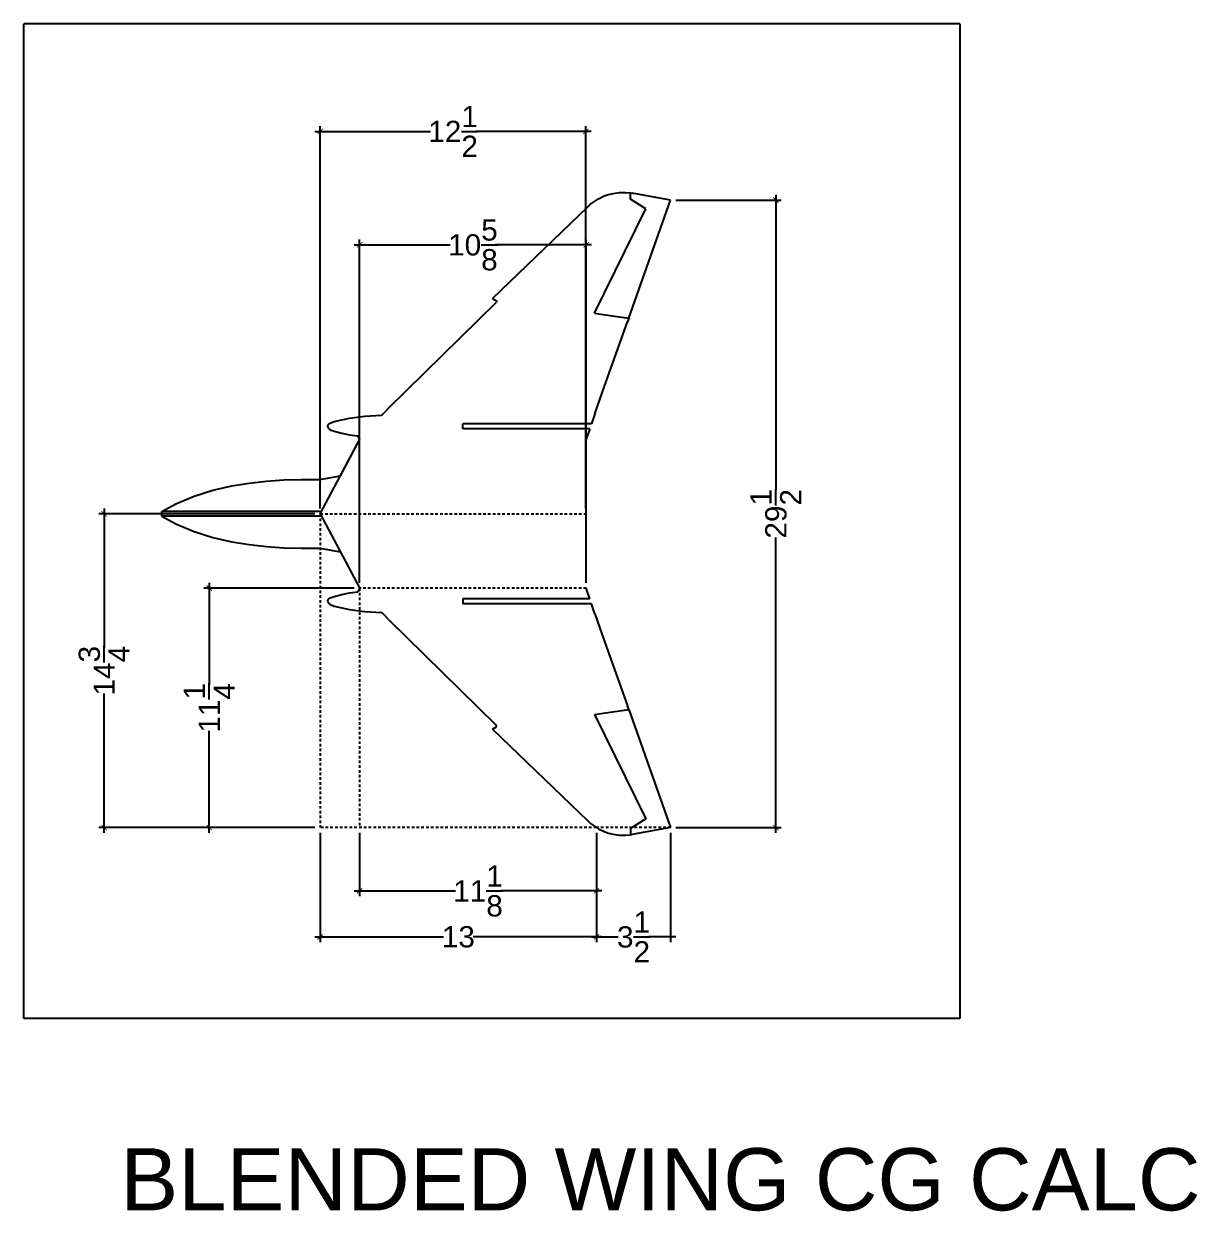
# Model space of a CAD drawing. Header units: inches. Extents: x 17 to 413, y 34 to 164.
# Drawn here: x 137.9 to 193, y 35.7 to 91.4 of the extents above; entities that cross this region are included whole.
import ezdxf

# ---------------------------------------------------------------- set-up
doc = ezdxf.new("R2010")
doc.units = ezdxf.units.IN
doc.header["$MEASUREMENT"] = 0
doc.linetypes.add('CENTERX2', pattern=[4, 2.5, -0.5, 0.5, -0.5])
doc.linetypes.add('HIDDEN2', pattern=[0.1875, 0.125, -0.0625])
for name, color, linetype in [('ALUM', 40, 'Continuous'), ('DIMS', 4, 'CENTERX2'), ('GLASS', 120, 'Continuous'), ('Layer 1', 7, 'Continuous'), ('MISC', 210, 'CENTERX2')]:
    doc.layers.add(name, color=color, linetype=linetype)
doc.styles.get("Standard").update_dxf_attribs({"font": 'arial.ttf'})
doc.dimstyles.new('Die and Component Full Scale', dxfattribs={"dimscale": 0, "dimtxt": 0.0625, "dimasz": 0.0325, "dimexe": 0.03125, "dimexo": 0.03125, "dimgap": 0.03125, "dimtad": 0, "dimtoh": 1, "dimdec": 4, "dimzin": 0, "dimdsep": 46, "dimlunit": 5, "dimtxsty": 'Standard', "dimblk": 'ARCHTICK', "dimcen": 0.09, "dimdle": 0.005, "dimadec": 0, "dimazin": 0, "dimtfac": 1, "dimtdec": 4, "dimtofl": 0, "dimtmove": 0, "dimatfit": 3, "dimfxl": 1, "dimtolj": 1, "dimtzin": 0, "dimarcsym": 0})

# ---------------------------------------------------------------- blocks, each defined once
blk = doc.blocks.new('_ArchTick')
at = {"color": 0, "linetype": 'ByBlock', "const_width": 0.15}
blk.add_lwpolyline([(-0.5, -0.5), (0.5, 0.5)], dxfattribs=at)
blk = doc.blocks.new('*D10')
at = {"layer": 'DEFPOINTS', "color": 0, "linetype": 'ByBlock', "transparency": 16777216}
for p in [(164.305, 86.376), (151.825, 68.413), (164.305, 68.413)]:
    blk.add_point(p, dxfattribs=at)
at = {"layer": 'MISC', "color": 0, "linetype": 'ByBlock', "lineweight": -2, "transparency": 16777216}
for p, q in [((151.825, 68.663), (151.825, 86.626)), ((164.305, 68.663), (164.305, 86.626)), ((151.575, 86.376), (157.002, 86.376)), ((164.555, 86.376), (159.128, 86.376))]:
    blk.add_line(p, q, dxfattribs=at)
at = {"layer": 'MISC', "color": 0, "linetype": 'ByBlock', "lineweight": -2, "transparency": 16777216, "xscale": 0.25, "yscale": 0.25, "zscale": 0.25, "rotation": 180}
blk.add_blockref('_ArchTick', (151.825, 86.376), dxfattribs=at)
at = {"layer": 'MISC', "color": 0, "linetype": 'ByBlock', "lineweight": -2, "transparency": 16777216, "xscale": 0.25, "yscale": 0.25, "zscale": 0.25}
blk.add_blockref('_ArchTick', (164.305, 86.376), dxfattribs=at)
at = {"layer": 'MISC', "color": 0, "linetype": 'ByBlock', "transparency": 16777216, "insert": (158.065, 86.376), "char_height": 1, "attachment_point": 5}
blk.add_mtext('\\A1;12{\\H1x;\\S1/2;}', dxfattribs=at)
blk = doc.blocks.new('*D11')
at = {"layer": 'DEFPOINTS', "color": 0, "linetype": 'ByBlock', "transparency": 16777216}
for p in [(153.673, 81.048), (153.673, 64.925), (164.318, 64.925)]:
    blk.add_point(p, dxfattribs=at)
at = {"layer": 'MISC', "color": 0, "linetype": 'ByBlock', "lineweight": -2, "transparency": 16777216}
for p, q in [((153.423, 81.048), (157.932, 81.048)), ((153.673, 65.175), (153.673, 81.298)), ((164.568, 81.048), (160.059, 81.048)), ((164.318, 65.175), (164.318, 81.298))]:
    blk.add_line(p, q, dxfattribs=at)
at = {"layer": 'MISC', "color": 0, "linetype": 'ByBlock', "lineweight": -2, "transparency": 16777216, "xscale": 0.25, "yscale": 0.25, "zscale": 0.25, "rotation": 180}
blk.add_blockref('_ArchTick', (153.673, 81.048), dxfattribs=at)
at = {"layer": 'MISC', "color": 0, "linetype": 'ByBlock', "lineweight": -2, "transparency": 16777216, "xscale": 0.25, "yscale": 0.25, "zscale": 0.25}
blk.add_blockref('_ArchTick', (164.318, 81.048), dxfattribs=at)
at = {"layer": 'MISC', "color": 0, "linetype": 'ByBlock', "transparency": 16777216, "insert": (158.996, 81.048), "char_height": 1, "attachment_point": 5}
blk.add_mtext('\\A1;10{\\H1x;\\S5/8;}', dxfattribs=at)
blk = doc.blocks.new('*D15')
at = {"layer": 'DEFPOINTS', "color": 0, "linetype": 'ByBlock', "transparency": 16777216}
for p in [(151.825, 68.413), (141.677, 53.675), (151.825, 53.675)]:
    blk.add_point(p, dxfattribs=at)
at = {"layer": 'MISC', "color": 0, "linetype": 'ByBlock', "lineweight": -2, "transparency": 16777216}
for p, q in [((141.677, 68.663), (141.677, 62.122)), ((151.575, 68.413), (141.427, 68.413)), ((141.677, 53.425), (141.677, 59.966)), ((151.575, 53.675), (141.427, 53.675))]:
    blk.add_line(p, q, dxfattribs=at)
at = {"layer": 'MISC', "color": 0, "linetype": 'ByBlock', "lineweight": -2, "transparency": 16777216, "xscale": 0.25, "yscale": 0.25, "zscale": 0.25}
for p, rotation in [((141.677, 68.413), 90), ((141.677, 53.675), 270)]:
    blk.add_blockref('_ArchTick', p, dxfattribs=dict(at, rotation=rotation))
at = {"layer": 'MISC', "color": 0, "linetype": 'ByBlock', "transparency": 16777216, "insert": (141.677, 61.044), "char_height": 1, "attachment_point": 5, "rotation": 90}
blk.add_mtext('\\A1;14{\\H1x;\\S3/4;}', dxfattribs=at)
blk = doc.blocks.new('*D16')
at = {"layer": 'DEFPOINTS', "color": 0, "linetype": 'ByBlock', "transparency": 16777216}
for p in [(153.673, 64.925), (146.613, 53.675), (151.825, 53.675)]:
    blk.add_point(p, dxfattribs=at)
at = {"layer": 'MISC', "color": 0, "linetype": 'ByBlock', "lineweight": -2, "transparency": 16777216}
for p, q in [((153.423, 64.925), (146.363, 64.925)), ((146.613, 65.175), (146.613, 60.378)), ((146.613, 53.425), (146.613, 58.222)), ((151.575, 53.675), (146.363, 53.675))]:
    blk.add_line(p, q, dxfattribs=at)
at = {"layer": 'MISC', "color": 0, "linetype": 'ByBlock', "lineweight": -2, "transparency": 16777216, "xscale": 0.25, "yscale": 0.25, "zscale": 0.25}
for p, rotation in [((146.613, 64.925), 90), ((146.613, 53.675), 270)]:
    blk.add_blockref('_ArchTick', p, dxfattribs=dict(at, rotation=rotation))
at = {"layer": 'MISC', "color": 0, "linetype": 'ByBlock', "transparency": 16777216, "insert": (146.613, 59.3), "char_height": 1, "attachment_point": 5, "rotation": 90}
blk.add_mtext('\\A1;11{\\H1x;\\S1/4;}', dxfattribs=at)
blk = doc.blocks.new('*D17')
at = {"layer": 'DEFPOINTS', "color": 0, "linetype": 'ByBlock', "transparency": 16777216}
for p in [(151.825, 53.675), (164.797, 53.675), (151.825, 48.538)]:
    blk.add_point(p, dxfattribs=at)
at = {"layer": 'MISC', "color": 0, "linetype": 'ByBlock', "lineweight": -2, "transparency": 16777216}
for p, q in [((151.825, 53.425), (151.825, 48.288)), ((164.797, 53.425), (164.797, 48.288)), ((151.575, 48.538), (157.611, 48.538)), ((165.047, 48.538), (159.011, 48.538))]:
    blk.add_line(p, q, dxfattribs=at)
at = {"layer": 'MISC', "color": 0, "linetype": 'ByBlock', "lineweight": -2, "transparency": 16777216, "xscale": 0.25, "yscale": 0.25, "zscale": 0.25, "rotation": 180}
blk.add_blockref('_ArchTick', (151.825, 48.538), dxfattribs=at)
at = {"layer": 'MISC', "color": 0, "linetype": 'ByBlock', "lineweight": -2, "transparency": 16777216, "xscale": 0.25, "yscale": 0.25, "zscale": 0.25}
blk.add_blockref('_ArchTick', (164.797, 48.538), dxfattribs=at)
at = {"layer": 'MISC', "color": 0, "linetype": 'ByBlock', "transparency": 16777216, "insert": (158.311, 48.538), "char_height": 1, "attachment_point": 5}
blk.add_mtext('\\A1;13', dxfattribs=at)
blk = doc.blocks.new('*D18')
at = {"layer": 'DEFPOINTS', "color": 0, "linetype": 'ByBlock', "transparency": 16777216}
for p in [(153.673, 53.675), (164.797, 53.675), (164.797, 50.699)]:
    blk.add_point(p, dxfattribs=at)
at = {"layer": 'MISC', "color": 0, "linetype": 'ByBlock', "lineweight": -2, "transparency": 16777216}
for p, q in [((153.673, 53.425), (153.673, 50.449)), ((164.797, 53.425), (164.797, 50.449)), ((153.423, 50.699), (158.174, 50.699)), ((165.047, 50.699), (160.297, 50.699))]:
    blk.add_line(p, q, dxfattribs=at)
at = {"layer": 'MISC', "color": 0, "linetype": 'ByBlock', "lineweight": -2, "transparency": 16777216, "xscale": 0.25, "yscale": 0.25, "zscale": 0.25, "rotation": 180}
blk.add_blockref('_ArchTick', (153.673, 50.699), dxfattribs=at)
at = {"layer": 'MISC', "color": 0, "linetype": 'ByBlock', "lineweight": -2, "transparency": 16777216, "xscale": 0.25, "yscale": 0.25, "zscale": 0.25}
blk.add_blockref('_ArchTick', (164.797, 50.699), dxfattribs=at)
at = {"layer": 'MISC', "color": 0, "linetype": 'ByBlock', "transparency": 16777216, "insert": (159.235, 50.699), "char_height": 1, "attachment_point": 5}
blk.add_mtext('\\A1;11{\\H1x;\\S1/8;}', dxfattribs=at)
blk = doc.blocks.new('*D21')
at = {"layer": 'DEFPOINTS', "color": 0, "linetype": 'ByBlock', "transparency": 16777216}
for p in [(168.282, 83.151), (168.282, 53.675), (173.223, 53.675)]:
    blk.add_point(p, dxfattribs=at)
at = {"layer": 'MISC', "color": 0, "linetype": 'ByBlock', "lineweight": -2, "transparency": 16777216}
for p, q in [((168.532, 83.151), (173.473, 83.151)), ((173.223, 83.401), (173.223, 69.532)), ((173.223, 53.425), (173.223, 67.294)), ((168.532, 53.675), (173.473, 53.675))]:
    blk.add_line(p, q, dxfattribs=at)
at = {"layer": 'MISC', "color": 0, "linetype": 'ByBlock', "lineweight": -2, "transparency": 16777216, "xscale": 0.25, "yscale": 0.25, "zscale": 0.25}
for p, rotation in [((173.223, 83.151), 90), ((173.223, 53.675), 270)]:
    blk.add_blockref('_ArchTick', p, dxfattribs=dict(at, rotation=rotation))
at = {"layer": 'MISC', "color": 0, "linetype": 'ByBlock', "transparency": 16777216, "insert": (173.223, 68.413), "char_height": 1, "attachment_point": 5, "rotation": 90}
blk.add_mtext('\\A1;29{\\H1x;\\S1/2;}', dxfattribs=at)
blk = doc.blocks.new('*D22')
at = {"layer": 'DEFPOINTS', "color": 0, "linetype": 'ByBlock', "transparency": 16777216}
for p in [(164.797, 53.675), (168.282, 53.675), (168.282, 48.538)]:
    blk.add_point(p, dxfattribs=at)
at = {"layer": 'MISC', "color": 0, "linetype": 'ByBlock', "lineweight": -2, "transparency": 16777216}
for p, q in [((164.797, 53.425), (164.797, 48.288)), ((168.282, 53.425), (168.282, 48.288)), ((164.547, 48.538), (165.818, 48.538)), ((168.532, 48.538), (167.261, 48.538))]:
    blk.add_line(p, q, dxfattribs=at)
at = {"layer": 'MISC', "color": 0, "linetype": 'ByBlock', "lineweight": -2, "transparency": 16777216, "xscale": 0.0325, "yscale": 0.0325, "zscale": 0.0325, "rotation": 180}
blk.add_blockref('_ArchTick', (164.797, 48.538), dxfattribs=at)
at = {"layer": 'MISC', "color": 0, "linetype": 'ByBlock', "lineweight": -2, "transparency": 16777216, "xscale": 0.0325, "yscale": 0.0325, "zscale": 0.0325}
blk.add_blockref('_ArchTick', (168.282, 48.538), dxfattribs=at)
at = {"layer": 'MISC', "color": 0, "linetype": 'ByBlock', "transparency": 16777216, "insert": (166.539, 48.538), "char_height": 1, "attachment_point": 5}
blk.add_mtext('\\A1;3{\\H1x;\\S1/2;}', dxfattribs=at)

msp = doc.modelspace()

# ---------------------------------------------------------------- linework, layer by layer
at = {"linetype": 'Continuous'}
for p, q in [((164.51271, 82.95593), (164.8914, 83.21559)), ((159.92305, 78.5265), (160.0399, 78.45509)), ((164.70097, 77.84056), (165.10996, 77.78162)), ((166.31851, 77.61134), (166.25683, 77.43808)), ((155.03476, 73.37002), (154.82054, 73.15796)), ((164.72261, 73.10386), (164.56317, 72.63372)), ((154.71018, 73.05193), (154.70404, 73.04575)), ((153.20297, 72.13025), (153.59576, 72.08036)), ((164.48578, 72.40552), (164.31883, 71.91323)), ((164.30498, 71.63132), (164.30498, 65.36438)), ((150.93209, 70.03031), (151.80404, 70.03031)), ((151.88574, 68.52671), (144.38975, 68.52671)), ((151.88574, 68.29851), (144.38975, 68.29851)), ((150.93209, 66.79491), (151.80404, 66.79491)), ((153.20297, 64.69498), (153.59576, 64.74487)), ((164.48578, 64.4197), (164.31754, 64.92549)), ((164.72261, 63.72136), (164.56317, 64.1915)), ((154.71018, 63.77329), (154.70404, 63.77947)), ((155.03476, 63.45521), (154.82054, 63.66726)), ((166.31851, 59.21389), (166.25683, 59.38715)), ((164.70097, 58.98467), (165.10996, 59.04361)), ((159.92305, 58.29872), (160.0399, 58.37013)), ((164.51271, 53.8693), (164.8914, 53.60964))]:
    msp.add_line(p, q, dxfattribs=at)
at = {"layer": 'ALUM', "linetype": 'HIDDEN2'}
for p, q in [((151.82527, 68.41261), (164.30498, 68.41261)), ((164.31754, 64.92549), (153.67349, 64.92549)), ((168.28226, 53.67455), (164.79673, 53.67455))]:
    msp.add_line(p, q, dxfattribs=at)
at = {"layer": 'DIMS', "linetype": 'HIDDEN2'}
for p, q in [((151.82527, 68.41261), (151.82527, 53.67455)), ((153.67349, 64.92549), (153.67349, 53.67455)), ((164.79673, 53.67455), (151.82527, 53.67455))]:
    msp.add_line(p, q, dxfattribs=at)
at = {"layer": 'GLASS', "linetype": 'Continuous'}
msp.add_line((144.38975, 68.29851), (144.38975, 68.52671), dxfattribs=at)
at = {"layer": 'Layer 1', "color": 7}
for p, q in [((137.9006, 44.70599), (137.9006, 91.43389)), ((181.86358, 91.43389), (137.9006, 91.43389)), ((181.86358, 91.43389), (181.86358, 44.70599)), ((164.8914, 83.21559), (165.1659, 83.34249)), ((165.1659, 83.34249), (165.36878, 83.41311)), ((165.36878, 83.41311), (165.58888, 83.46714)), ((165.58888, 83.46714), (165.86972, 83.50792)), ((165.86972, 83.50792), (166.16374, 83.50908)), ((166.16374, 83.50908), (166.39865, 83.48704)), ((166.31851, 77.61134), (168.28226, 83.15067)), ((166.39865, 83.48704), (166.47322, 83.47741)), ((166.40398, 83.20044), (166.40398, 83.48824)), ((167.11807, 82.7417), (166.40398, 83.20044)), ((168.28226, 83.15067), (166.47322, 83.47742)), ((159.92305, 78.5265), (164.38721, 82.84124)), ((164.38721, 82.84124), (164.51271, 82.95593)), ((164.70097, 77.84056), (167.11807, 82.7417)), ((155.03476, 73.37002), (160.08318, 78.34474)), ((160.0399, 78.45509), (160.07452, 78.44427)), ((160.07452, 78.44427), (160.09833, 78.41614)), ((160.10265, 78.37719), (160.08318, 78.34474)), ((160.09833, 78.41614), (160.10265, 78.37719)), ((165.10996, 77.78162), (166.31851, 77.61134)), ((165.18136, 74.40435), (166.25683, 77.43808)), ((164.72261, 73.10386), (165.18136, 74.40435)), ((154.71018, 73.05193), (154.82054, 73.15796)), ((152.1719, 72.51962), (152.20852, 72.61449)), ((152.1719, 72.51962), (152.20942, 72.42536)), ((152.20852, 72.61449), (152.28948, 72.67483)), ((152.28948, 72.67483), (152.48612, 72.7525)), ((152.48612, 72.7525), (153.19363, 72.90885)), ((153.19363, 72.90885), (153.91423, 72.99498)), ((153.91423, 72.99498), (154.70404, 73.04575)), ((152.20942, 72.42536), (152.28985, 72.36509)), ((152.28985, 72.36509), (152.48631, 72.28947)), ((152.48631, 72.28947), (152.84125, 72.19478)), ((152.84125, 72.19478), (153.20297, 72.13025)), ((153.68665, 71.92456), (153.59576, 72.08036)), ((151.82527, 68.41261), (153.68665, 71.92456)), ((152.76915, 70.19347), (153.68665, 71.92456)), ((164.30498, 71.63132), (164.31754, 71.89973)), ((164.31754, 71.89973), (164.32012, 71.92672)), ((147.67312, 69.72175), (148.4815, 69.85445)), ((148.4815, 69.85445), (149.29555, 69.95099)), ((149.29555, 69.95099), (150.11313, 70.01005)), ((150.11313, 70.01005), (150.93209, 70.03031)), ((151.80404, 70.03031), (152.76915, 70.19347)), ((145.04903, 68.88373), (145.89634, 69.24368)), ((145.89634, 69.24368), (146.77351, 69.52349)), ((146.77351, 69.52349), (147.67312, 69.72175)), ((144.38975, 68.52671), (145.04903, 68.88373)), ((144.38975, 68.29851), (145.04903, 67.94149)), ((151.82527, 68.41261), (153.68665, 64.90066)), ((145.04903, 67.94149), (145.89634, 67.58155)), ((145.89634, 67.58155), (146.77351, 67.30174)), ((146.77351, 67.30174), (147.67312, 67.10348)), ((147.67312, 67.10348), (148.4815, 66.97078)), ((148.4815, 66.97078), (149.29555, 66.87424)), ((149.29555, 66.87424), (150.11313, 66.81517)), ((150.11313, 66.81517), (150.93209, 66.79491)), ((151.80404, 66.79491), (152.76915, 66.63175)), ((153.68665, 64.90066), (153.59576, 64.74487)), ((164.31754, 64.92549), (164.32012, 64.8985)), ((152.1719, 64.3056), (152.20942, 64.39987)), ((152.1719, 64.3056), (152.20852, 64.21073)), ((152.20852, 64.21073), (152.28948, 64.15039)), ((152.20942, 64.39987), (152.28985, 64.46013)), ((152.28948, 64.15039), (152.48612, 64.07273)), ((152.28985, 64.46013), (152.48631, 64.53576)), ((152.48631, 64.53576), (152.84125, 64.63044)), ((152.84125, 64.63044), (153.20297, 64.69498)), ((152.48612, 64.07273), (153.19363, 63.91637)), ((153.19363, 63.91637), (153.91423, 63.83024)), ((153.91423, 63.83024), (154.70404, 63.77947)), ((154.71018, 63.77329), (154.82054, 63.66726)), ((164.72261, 63.72136), (165.18136, 62.42088)), ((155.03476, 63.45521), (160.08318, 58.48049)), ((165.18136, 62.42088), (166.25683, 59.38715)), ((165.10996, 59.04361), (166.31851, 59.21389)), ((166.31851, 59.21389), (168.28226, 53.67455)), ((164.70097, 58.98467), (167.11807, 54.08352)), ((159.92305, 58.29872), (164.38721, 53.98398)), ((160.0399, 58.37013), (160.07452, 58.38095)), ((160.07452, 58.38095), (160.09833, 58.40908)), ((160.10265, 58.44803), (160.08318, 58.48049)), ((160.09833, 58.40908), (160.10265, 58.44803)), ((164.38721, 53.98398), (164.51271, 53.8693)), ((164.8914, 53.60964), (165.1659, 53.48273)), ((167.11807, 54.08352), (166.40398, 53.62478)), ((166.40398, 53.62478), (166.40398, 53.33699)), ((168.28226, 53.67455), (166.47322, 53.34781)), ((165.1659, 53.48273), (165.36878, 53.41211)), ((165.36878, 53.41211), (165.58888, 53.35808)), ((165.58888, 53.35808), (165.86972, 53.3173)), ((165.86972, 53.3173), (166.16374, 53.31615)), ((166.16374, 53.31615), (166.39865, 53.33819)), ((166.39865, 53.33819), (166.47322, 53.34781)), ((181.86358, 44.70599), (137.9006, 44.70599))]:
    msp.add_line(p, q, dxfattribs=at)
at = {"layer": 'Layer 1', "linetype": 'Continuous'}
for p, q in [((164.56317, 72.63372), (158.52448, 72.63372)), ((158.52448, 72.40552), (158.52448, 72.63372)), ((164.48578, 72.40552), (158.52448, 72.40552)), ((164.48578, 64.4197), (158.52448, 64.4197)), ((158.52448, 64.4197), (158.52448, 64.1915)), ((164.56317, 64.1915), (158.52448, 64.1915))]:
    msp.add_line(p, q, dxfattribs=at)

# ---------------------------------------------------------------- texts
at = {"layer": 'GLASS', "linetype": 'Continuous'}
msp.add_text('BLENDED WING CG CALC', height=2.9180188, dxfattribs=at).set_placement((142.43844, 35.69275))

# ---------------------------------------------------------------- dimensions: what is measured, and where the dimension line sits
at = {"layer": 'MISC', "linetype": 'ByBlock'}
for base, p1, p2, override, picture, middle in [((164.30498, 86.37554), (151.82527, 68.41261), (164.30498, 68.41261), {"dimscale": 1, "dimtxt": 1, "dimasz": 0.25, "dimexe": 0.25, "dimexo": 0.25, "dimdle": 0.25}, '*D10', (158.06512, 86.37554)), ((153.673487, 81.047556), (164.317538, 64.925492), (153.673487, 64.925492), {"dimscale": 1, "dimtxt": 1, "dimasz": 0.25, "dimexe": 0.25, "dimexo": 0.25, "dimdle": 0.25}, '*D11', (158.995512, 81.047556)), ((151.82527, 48.53806), (164.79673, 53.67455), (151.82527, 53.67455), {"dimscale": 1, "dimtxt": 1, "dimasz": 0.25, "dimexe": 0.25, "dimexo": 0.25, "dimdle": 0.25}, '*D17', (158.311, 48.53806)), ((164.79673, 50.69861), (153.67349, 53.67455), (164.79673, 53.67455), {"dimscale": 1, "dimtxt": 1, "dimasz": 0.25, "dimexe": 0.25, "dimexo": 0.25, "dimdle": 0.25}, '*D18', (159.23511, 50.69861)), ((168.28226, 48.53806), (164.79673, 53.67455), (168.28226, 53.67455), {"dimscale": 1, "dimtxt": 1, "dimexe": 0.25, "dimexo": 0.25, "dimdle": 0.25}, '*D22', (166.53949, 48.53806))]:
    dim = msp.add_linear_dim(base=base, p1=p1, p2=p2, dimstyle='Die and Component Full Scale', override=override, dxfattribs=at)
    dim.commit()
    dim.dimension.update_dxf_attribs({"geometry": picture, "text_midpoint": middle})
for base, p1, p2, angle, picture, middle in [((173.22259, 53.67455), (168.28226, 83.15067), (168.28226, 53.67455), 270, '*D21', (173.22259, 68.41261)), ((141.67712, 53.67455), (151.82527, 68.41261), (151.82527, 53.67455), 90, '*D15', (141.67712, 61.04358)), ((146.61319, 53.67455), (153.67349, 64.92549), (151.82527, 53.67455), 90, '*D16', (146.61319, 59.30002))]:
    dim = msp.add_linear_dim(base=base, p1=p1, p2=p2, angle=angle, dimstyle='Die and Component Full Scale', override={"dimscale": 1, "dimtxt": 1, "dimasz": 0.25, "dimexe": 0.25, "dimexo": 0.25, "dimdle": 0.25}, dxfattribs=at)
    dim.commit()
    dim.dimension.update_dxf_attribs({"geometry": picture, "text_midpoint": middle})

doc.saveas('drawing.dxf')
